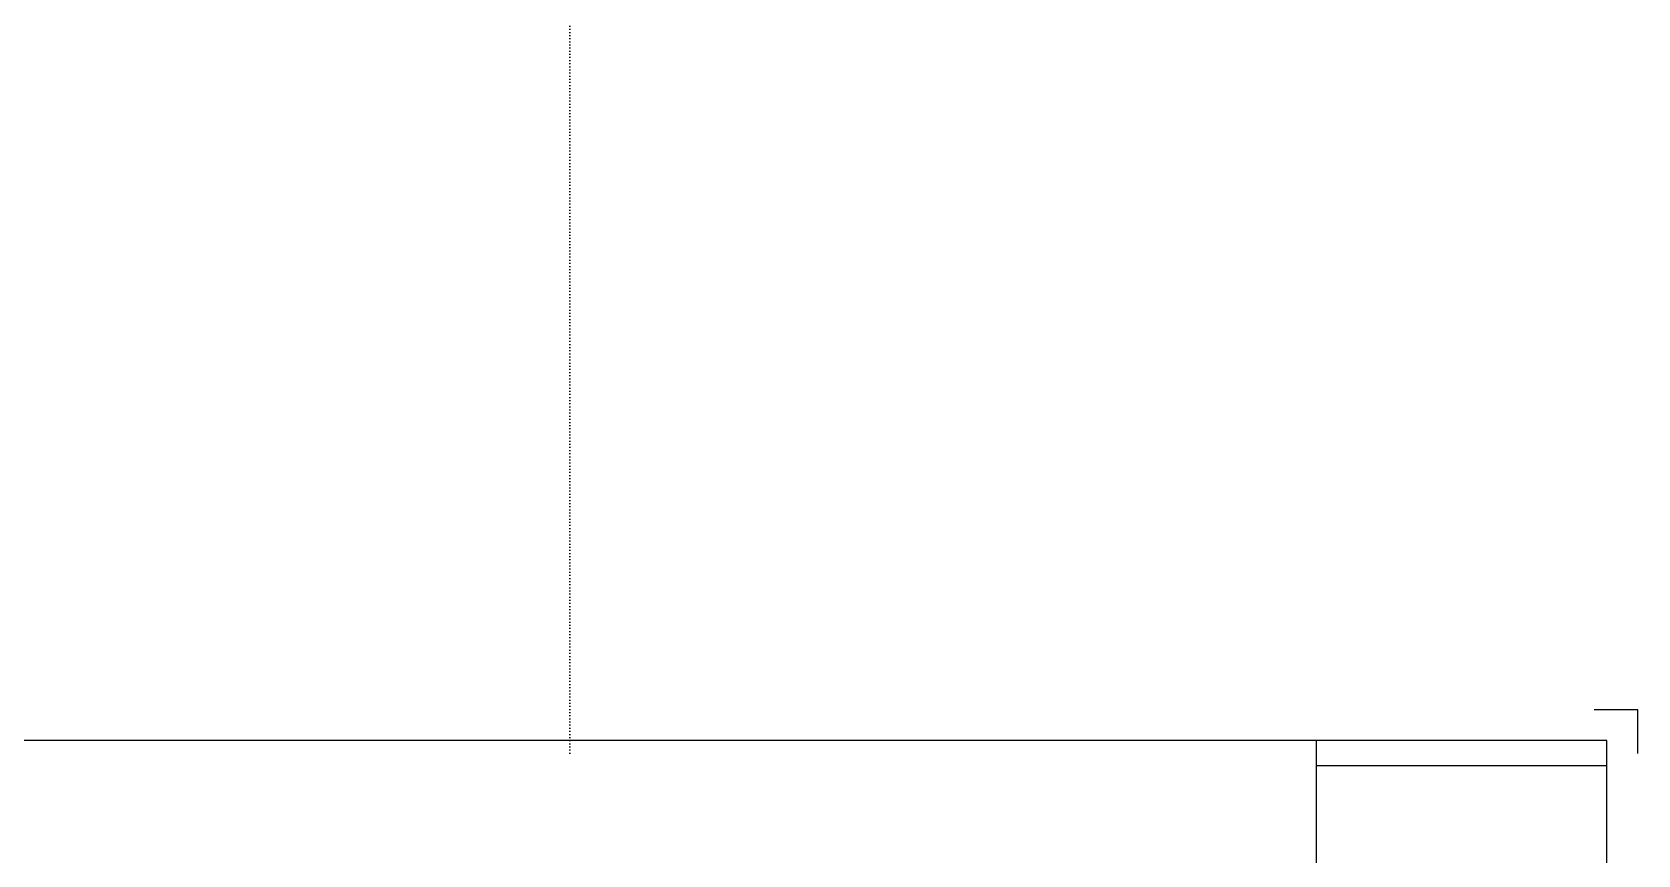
# Model space of a CAD drawing. Header units: millimetres. Extents: x -73920 to 111210, y -48963 to 87920.
# Drawn here: x 26012 to 32495, y 5591 to 8914 of the extents above; entities that cross this region are included whole.
import ezdxf

# ---------------------------------------------------------------- set-up
doc = ezdxf.new("R2010")
doc.units = ezdxf.units.MM
doc.header["$LTSCALE"] = 100
doc.header["$MEASUREMENT"] = 0
doc.linetypes.add('DOT2', pattern=[0.125, 0, -0.125])
for name, color, linetype in [('A-HATCH', 251, 'Continuous'), ('DINDING', 20, 'Continuous'), ('KOP', 7, 'Continuous')]:
    doc.layers.add(name, color=color, linetype=linetype)

# ---------------------------------------------------------------- blocks, each defined once
blk = doc.blocks.new('Kop-A3')
at = {"layer": 'KOP'}
blk.add_line((161.47, 13.5), (161.47, 293.5), dxfattribs=at)
at = {"layer": 'KOP', "color": 155}
blk.add_line((161.47, 289.5), (208.36, 289.5), dxfattribs=at)
at = {"layer": 'KOP'}
blk.add_lwpolyline([(213.36, 291.43), (213.36, 298.5), (206.29, 298.5)], dxfattribs=at)
blk.add_lwpolyline([(213.36, 291.43), (213.36, 298.5), (206.29, 298.5)], dxfattribs=at)
blk.add_lwpolyline([(-196.64, 293.5), (-196.64, 13.5), (208.36, 13.5), (208.36, 293.5)], close=True, dxfattribs=at)

msp = doc.modelspace()

# ---------------------------------------------------------------- linework, layer by layer
at = {"layer": 'A-HATCH', "color": 1, "linetype": 'DOT2'}
msp.add_line((28183.14787043, 6001.92580437), (28183.14787043, 55270.30105613), dxfattribs=at)

# ---------------------------------------------------------------- block references
at = {"layer": 'DINDING', "xscale": 25, "yscale": 25, "zscale": 25}
msp.add_blockref('Kop-A3', (27161.2288285, -1285.48203521), dxfattribs=at)

doc.saveas('drawing.dxf')
